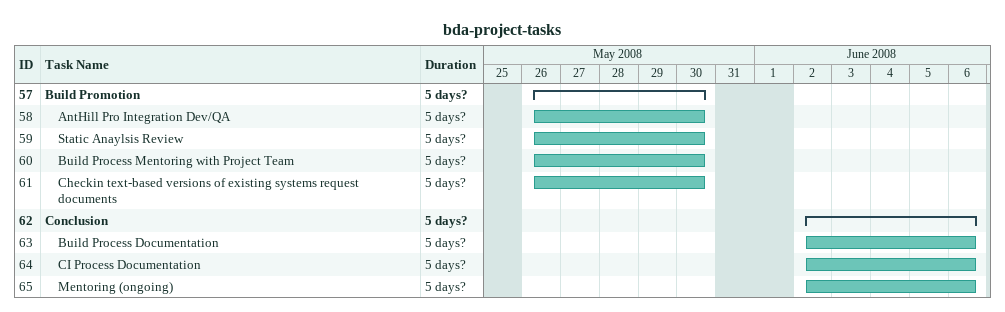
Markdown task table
bda-project-tasks

| ID | Level | Task | Duration | Start | Finish |
|---|---|---|---|---|---|
| 57 | 1 | **Build Promotion** | 5d? | 2008-05-26 | 2008-05-30 |
| 58 | 2 | AntHill Pro Integration Dev/QA | 5d? | 2008-05-26 | 2008-05-30 |
| 59 | 2 | Static Anaylsis Review | 5d? | 2008-05-26 | 2008-05-30 |
| 60 | 2 | Build Process Mentoring with Project Team | 5d? | 2008-05-26 | 2008-05-30 |
| 61 | 2 | Checkin text-based versions of existing systems request documents | 5d? | 2008-05-26 | 2008-05-30 |
| 62 | 1 | **Conclusion** | 5d? | 2008-06-02 | 2008-06-06 |
| 63 | 2 | Build Process Documentation | 5d? | 2008-06-02 | 2008-06-06 |
| 64 | 2 | CI Process Documentation | 5d? | 2008-06-02 | 2008-06-06 |
| 65 | 2 | Mentoring (ongoing) | 5d? | 2008-06-02 | 2008-06-06 |
